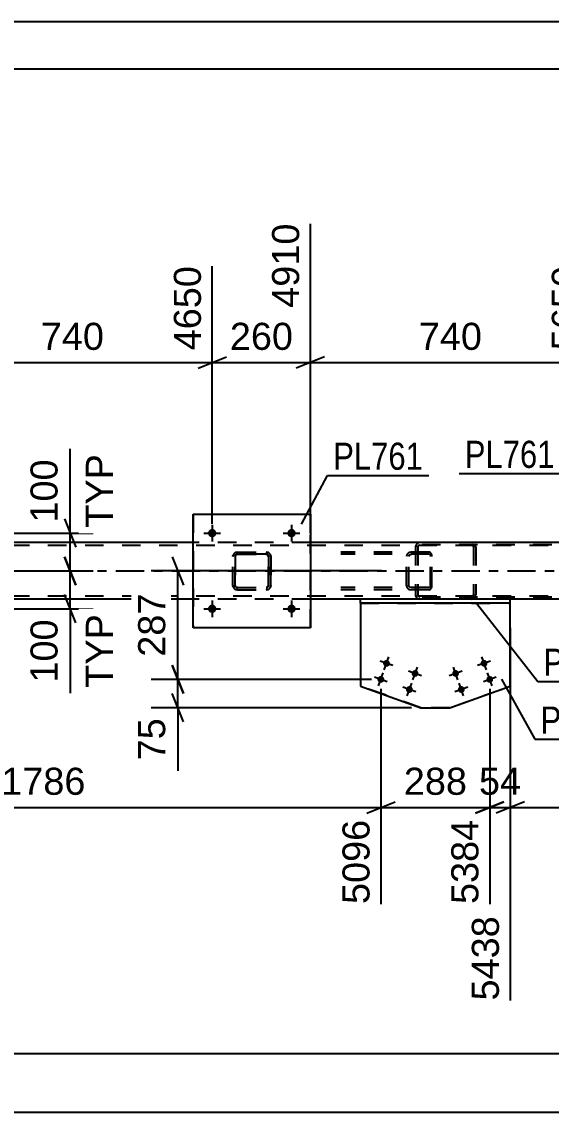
# Model space of a CAD drawing. Header units: millimetres. Extents: x -68 to 773, y -404 to 190.
# Drawn here: x 157.8 to 213.8, y 74.3 to 189.6 of the extents above; entities that cross this region are included whole.
import ezdxf

# ---------------------------------------------------------------- set-up
doc = ezdxf.new("R2010")
doc.units = ezdxf.units.MM
doc.linetypes.add('DXK_LINE_DOT2', pattern=[3.9198, 1.9599, -1.9599])
doc.linetypes.add('DXK_LINE_DOT3', pattern=[5.9187, 2.979, -0.9799, 0.9799, -0.9799])
doc.styles.add('Arial', font='ARIAL.TTF', dxfattribs={"height": 0.2})
doc.styles.add('Arial Narrow', font='ARIALN.TTF', dxfattribs={"height": 0.2})

# ---------------------------------------------------------------- blocks, each defined once
blk = doc.blocks.new('Unknown-318892922-1115')
at = {"color": 5, "linetype": 'Continuous'}
for p, q in [((773.35, 189.64), (-67.65, 189.64)), ((768.35, 184.64), (-62.65, 184.64))]:
    blk.add_line(p, q, dxfattribs=at)
blk = doc.blocks.new('Part-318892922-5508 - 5491')
at = {"color": 7, "linetype": 'DXK_LINE_DOT2'}
for p, q in [((199.48, 134.25), (199.44, 134.09)), ((199.44, 134.09), (199.44, 129.05)), ((199.48, 134.27), (199.48, 134.25)), ((199.7, 134.09), (199.72, 134.18)), ((199.7, 134.09), (199.7, 129.05)), ((199.72, 134.18), (199.77, 134.26)), ((199.95, 134.57), (199.76, 134.53)), ((199.77, 134.26), (199.86, 134.31)), ((199.86, 134.31), (199.95, 134.33)), ((213.86, 134.57), (199.95, 134.57)), ((213.86, 134.33), (199.95, 134.33)), ((205.51, 134.53), (205.32, 134.57)), ((205.32, 134.33), (205.41, 134.31)), ((205.41, 134.31), (205.5, 134.26)), ((205.5, 134.26), (205.55, 134.18)), ((205.55, 134.18), (205.57, 134.09)), ((205.57, 134.09), (205.57, 129.05)), ((205.79, 134.25), (205.79, 134.27)), ((205.83, 134.09), (205.79, 134.25)), ((205.83, 134.09), (205.83, 129.05)), ((199.44, 129.05), (199.46, 128.98)), ((199.46, 128.98), (199.48, 128.87)), ((199.71, 128.98), (199.7, 129.05)), ((199.72, 128.96), (199.71, 128.98)), ((199.77, 128.88), (199.72, 128.96)), ((199.76, 128.61), (199.95, 128.57)), ((199.86, 128.83), (199.77, 128.88)), ((199.95, 128.81), (199.86, 128.83)), ((213.86, 128.81), (199.95, 128.81)), ((213.86, 128.57), (199.95, 128.57)), ((205.41, 128.83), (205.32, 128.81)), ((205.32, 128.57), (205.51, 128.61)), ((205.5, 128.88), (205.41, 128.83)), ((205.55, 128.96), (205.5, 128.88)), ((205.55, 128.96), (205.56, 128.98)), ((205.56, 128.98), (205.57, 129.05)), ((205.79, 128.87), (205.81, 128.98)), ((205.81, 128.98), (205.83, 129.05))]:
    blk.add_line(p, q, dxfattribs=at)
for centre, start, end in [((199.93, 134.07), 110.7583, 155.68), ((199.93, 129.07), 204.32, 249.2417)]:
    blk.add_arc(centre, 0.496, start, end, dxfattribs=at)
blk = doc.blocks.new('Part-318892922-5514 - 5491')
at = {"color": 7, "linetype": 'DXK_LINE_DOT2'}
for p, q in [((200.91, 133.57), (191.56, 133.57)), ((200.91, 133.33), (191.56, 133.33)), ((198.53, 133.27), (198.49, 133.09)), ((198.49, 130.05), (198.49, 133.09)), ((198.75, 133.09), (198.76, 133.18)), ((198.75, 130.05), (198.75, 133.09)), ((198.76, 133.18), (198.82, 133.26)), ((199, 133.57), (198.8, 133.53)), ((198.82, 133.26), (198.9, 133.31)), ((198.9, 133.31), (199, 133.33)), ((199.44, 133.33), (199.44, 133.57)), ((201.01, 133.53), (200.91, 133.57)), ((200.91, 133.33), (200.96, 133.31)), ((200.96, 133.31), (201, 133.26)), ((201, 133.26), (201.03, 133.18)), ((201.1, 133.43), (201.01, 133.53)), ((201.03, 133.18), (201.04, 133.09)), ((201.04, 130.05), (201.04, 133.09)), ((201.16, 133.27), (201.1, 133.43)), ((201.18, 133.09), (201.16, 133.27)), ((201.18, 130.05), (201.18, 133.09)), ((200.91, 129.81), (191.56, 129.81)), ((200.91, 129.57), (191.56, 129.57)), ((198.49, 130.05), (198.53, 129.87)), ((198.76, 129.96), (198.75, 130.05)), ((198.82, 129.88), (198.76, 129.96)), ((198.8, 129.61), (199, 129.57)), ((198.9, 129.83), (198.82, 129.88)), ((199, 129.81), (198.9, 129.83)), ((199.44, 129.57), (199.44, 129.81)), ((200.96, 129.83), (200.91, 129.81)), ((200.91, 129.57), (201.01, 129.61)), ((201, 129.88), (200.96, 129.83)), ((201.03, 129.96), (201, 129.88)), ((201.01, 129.61), (201.1, 129.71)), ((201.04, 130.05), (201.03, 129.96)), ((201.1, 129.71), (201.16, 129.87)), ((201.16, 129.87), (201.18, 130.05))]:
    blk.add_line(p, q, dxfattribs=at)
for centre, start, end in [((198.98, 133.07), 111.1513, 156.1048), ((198.98, 130.06), 203.8952, 248.8487)]:
    blk.add_arc(centre, 0.492, start, end, dxfattribs=at)
blk = doc.blocks.new('Part-318892922-5745 - 5491')
at = {"color": 7, "linetype": 'DXK_LINE_DOT2'}
for p, q in [((668.17, 134.25), (7.94, 134.25)), ((188.33, 134.57), (175.93, 134.57)), ((668.17, 128.89), (7.94, 128.89)), ((188.33, 128.57), (175.93, 128.57)), ((209.47, 128.57), (193.61, 128.57))]:
    blk.add_line(p, q, dxfattribs=at)
at = {"color": 2, "linetype": 'Continuous'}
for p, q in [((175.93, 134.57), (148.34, 134.57)), ((215.93, 134.57), (188.33, 134.57)), ((175.93, 128.57), (148.34, 128.57)), ((193.61, 128.57), (188.33, 128.57)), ((215.93, 128.57), (209.47, 128.57))]:
    blk.add_line(p, q, dxfattribs=at)
at = {"color": 7, "linetype": 'DXK_LINE_DOT3'}
blk.add_line((7.94, 131.57), (668.17, 131.57), dxfattribs=at)
blk = doc.blocks.new('Bolt-318892922-5695 - 5491')
at = {"linetype": 'Continuous'}
for points in [[(177.49, 127.57), (177.5, 127.66), (177.53, 127.75), (177.57, 127.83), (177.64, 127.9), (177.71, 127.95), (177.79, 127.99), (177.88, 128.01), (177.98, 128.01), (178.07, 127.99), (178.15, 127.95), (178.22, 127.9), (178.29, 127.83), (178.33, 127.75), (178.36, 127.66), (178.37, 127.57), (178.36, 127.48), (178.33, 127.39), (178.29, 127.31), (178.22, 127.24), (178.15, 127.19), (178.07, 127.15), (177.98, 127.13), (177.88, 127.13), (177.79, 127.15), (177.71, 127.19), (177.64, 127.24), (177.57, 127.31), (177.53, 127.39), (177.5, 127.48)], [(185.89, 127.57), (185.9, 127.66), (185.93, 127.75), (185.97, 127.83), (186.04, 127.9), (186.11, 127.95), (186.19, 127.99), (186.28, 128.01), (186.38, 128.01), (186.47, 127.99), (186.55, 127.95), (186.62, 127.9), (186.69, 127.83), (186.73, 127.75), (186.76, 127.66), (186.77, 127.57), (186.76, 127.48), (186.73, 127.39), (186.69, 127.31), (186.62, 127.24), (186.55, 127.19), (186.47, 127.15), (186.38, 127.13), (186.28, 127.13), (186.19, 127.15), (186.11, 127.19), (186.04, 127.24), (185.97, 127.31), (185.93, 127.39), (185.9, 127.48)]]:
    blk.add_hatch(color=1, dxfattribs=at).paths.add_polyline_path(points)
at = {"color": 1, "linetype": 'Continuous'}
for p, q in [((177.93, 128.45), (177.93, 126.69)), ((186.33, 128.45), (186.33, 126.69)), ((177.05, 127.57), (178.81, 127.57)), ((185.45, 127.57), (187.21, 127.57))]:
    blk.add_line(p, q, dxfattribs=at)
blk = doc.blocks.new('Bolt-318892922-5696 - 5491')
at = {"linetype": 'Continuous'}
for points in [[(177.49, 135.57), (177.5, 135.66), (177.53, 135.75), (177.57, 135.83), (177.64, 135.9), (177.71, 135.95), (177.79, 135.99), (177.88, 136.01), (177.98, 136.01), (178.07, 135.99), (178.15, 135.95), (178.22, 135.9), (178.29, 135.83), (178.33, 135.75), (178.36, 135.66), (178.37, 135.57), (178.36, 135.48), (178.33, 135.39), (178.29, 135.31), (178.22, 135.24), (178.15, 135.19), (178.07, 135.15), (177.98, 135.13), (177.88, 135.13), (177.79, 135.15), (177.71, 135.19), (177.64, 135.24), (177.57, 135.31), (177.53, 135.39), (177.5, 135.48)], [(185.89, 135.57), (185.9, 135.66), (185.93, 135.75), (185.97, 135.83), (186.04, 135.9), (186.11, 135.95), (186.19, 135.99), (186.28, 136.01), (186.38, 136.01), (186.47, 135.99), (186.55, 135.95), (186.62, 135.9), (186.69, 135.83), (186.73, 135.75), (186.76, 135.66), (186.77, 135.57), (186.76, 135.48), (186.73, 135.39), (186.69, 135.31), (186.62, 135.24), (186.55, 135.19), (186.47, 135.15), (186.38, 135.13), (186.28, 135.13), (186.19, 135.15), (186.11, 135.19), (186.04, 135.24), (185.97, 135.31), (185.93, 135.39), (185.9, 135.48)]]:
    blk.add_hatch(color=1, dxfattribs=at).paths.add_polyline_path(points)
at = {"color": 1, "linetype": 'Continuous'}
for p, q in [((177.93, 136.45), (177.93, 134.69)), ((186.33, 136.45), (186.33, 134.69)), ((177.05, 135.57), (178.81, 135.57)), ((185.45, 135.57), (187.21, 135.57))]:
    blk.add_line(p, q, dxfattribs=at)
blk = doc.blocks.new('Part-318892922-5747 - 5491')
at = {"color": 7, "linetype": 'DXK_LINE_DOT2'}
for p, q in [((180.13, 133.09), (180.16, 133.27)), ((180.17, 133.27), (180.13, 133.09)), ((180.13, 130.05), (180.13, 133.09)), ((180.13, 133.09), (180.13, 133.09)), ((180.13, 130.05), (180.13, 133.09)), ((180.37, 133.09), (180.39, 133.18)), ((180.38, 133.18), (180.37, 133.09)), ((180.37, 130.05), (180.37, 133.09)), ((180.37, 133.09), (180.37, 133.09)), ((180.37, 133.09), (180.37, 130.05)), ((180.44, 133.26), (180.38, 133.18)), ((180.39, 133.18), (180.44, 133.26)), ((180.42, 133.53), (180.61, 133.57)), ((180.61, 133.57), (180.43, 133.53)), ((180.44, 133.26), (180.52, 133.31)), ((180.51, 133.31), (180.44, 133.26)), ((180.61, 133.33), (180.51, 133.31)), ((180.52, 133.31), (180.61, 133.33)), ((180.61, 133.57), (183.65, 133.57)), ((180.61, 133.57), (180.61, 133.57)), ((180.61, 133.57), (183.65, 133.57)), ((180.61, 133.33), (183.65, 133.33)), ((180.61, 133.33), (180.61, 133.33)), ((183.65, 133.33), (180.61, 133.33)), ((183.65, 133.57), (183.65, 133.57)), ((183.65, 133.57), (183.83, 133.53)), ((183.83, 133.53), (183.65, 133.57)), ((183.65, 133.33), (183.65, 133.33)), ((183.65, 133.33), (183.74, 133.31)), ((183.74, 133.31), (183.65, 133.33)), ((183.74, 133.31), (183.74, 133.31)), ((183.74, 133.31), (183.82, 133.26)), ((183.82, 133.26), (183.74, 133.31)), ((183.82, 133.26), (183.87, 133.18)), ((183.87, 133.18), (183.82, 133.26)), ((183.87, 133.18), (183.89, 133.09)), ((183.89, 133.09), (183.87, 133.18)), ((183.89, 130.05), (183.89, 133.09)), ((183.89, 133.09), (183.89, 133.09)), ((183.89, 133.09), (183.89, 130.05)), ((184.09, 133.27), (184.13, 133.09)), ((184.13, 133.09), (184.09, 133.27)), ((184.13, 130.05), (184.13, 133.09)), ((184.13, 133.09), (184.13, 133.09)), ((184.13, 133.09), (184.13, 130.05)), ((180.13, 130.05), (180.13, 130.05)), ((180.16, 129.87), (180.13, 130.05)), ((180.13, 130.05), (180.17, 129.86)), ((180.37, 130.05), (180.37, 130.05)), ((180.39, 129.96), (180.37, 130.05)), ((180.37, 130.05), (180.38, 129.96)), ((180.38, 129.96), (180.44, 129.88)), ((180.44, 129.88), (180.39, 129.96)), ((180.42, 129.61), (180.43, 129.6)), ((180.61, 129.57), (180.42, 129.61)), ((180.43, 129.6), (180.61, 129.57)), ((180.52, 129.83), (180.44, 129.88)), ((180.44, 129.88), (180.51, 129.83)), ((180.51, 129.83), (180.61, 129.81)), ((180.61, 129.81), (180.52, 129.83)), ((180.61, 129.81), (183.65, 129.81)), ((180.61, 129.81), (180.61, 129.81)), ((180.61, 129.81), (183.65, 129.81)), ((180.61, 129.57), (183.65, 129.57)), ((180.61, 129.57), (180.61, 129.57)), ((180.61, 129.57), (183.65, 129.57)), ((183.74, 129.83), (183.65, 129.81)), ((183.65, 129.81), (183.74, 129.83)), ((183.65, 129.81), (183.65, 129.81)), ((183.83, 129.61), (183.65, 129.57)), ((183.65, 129.57), (183.83, 129.6)), ((183.65, 129.57), (183.65, 129.57)), ((183.82, 129.88), (183.74, 129.83)), ((183.74, 129.83), (183.82, 129.88)), ((183.87, 129.96), (183.82, 129.88)), ((183.82, 129.88), (183.87, 129.96)), ((183.89, 130.05), (183.87, 129.96)), ((183.87, 129.96), (183.89, 130.05)), ((183.89, 130.05), (183.89, 130.05)), ((184.13, 130.05), (184.09, 129.87)), ((184.09, 129.86), (184.13, 130.05)), ((184.13, 130.05), (184.13, 130.05))]:
    blk.add_line(p, q, dxfattribs=at)
at = {"color": 7, "linetype": 'DXK_LINE_DOT3'}
blk.add_line((182.13, 131.57), (182.12, 131.57), dxfattribs=at)
at = {"color": 7, "linetype": 'DXK_LINE_DOT2'}
for centre, start, end in [((180.61, 133.09), 112.5, 157.5), ((180.61, 133.09), 112.5, 157.5), ((183.65, 133.09), 22.5, 67.5), ((183.65, 133.09), 22.5, 67.5), ((180.61, 130.05), 202.5, 247.5), ((180.61, 130.05), 202.5, 247.5), ((183.65, 130.05), 292.5, 337.5), ((183.65, 130.05), 292.5, 337.5)]:
    blk.add_arc(centre, 0.48, start, end, dxfattribs=at)
blk = doc.blocks.new('Part-318892922-5752 - 5491')
at = {"color": 2, "linetype": 'Continuous'}
for p, q in [((175.93, 125.57), (175.93, 137.57)), ((175.93, 137.57), (175.93, 137.57)), ((175.93, 137.57), (188.33, 137.57)), ((188.33, 137.57), (188.33, 125.57)), ((175.93, 125.57), (175.93, 125.57)), ((188.33, 125.57), (175.93, 125.57))]:
    blk.add_line(p, q, dxfattribs=at)
at = {"color": 7, "linetype": 'DXK_LINE_DOT2'}
for p, q in [((175.93, 137.57), (175.93, 125.57)), ((175.93, 137.57), (175.93, 137.57)), ((188.33, 125.57), (188.33, 137.57)), ((175.93, 125.57), (175.93, 125.57))]:
    blk.add_line(p, q, dxfattribs=at)
blk = doc.blocks.new('Part-318892922-5777 - 5491')
at = {"color": 2, "linetype": 'Continuous'}
for p, q in [((193.61, 128.17), (193.61, 119.39)), ((209.47, 119.39), (209.47, 128.17)), ((193.61, 119.39), (200.02, 117.11)), ((203.06, 117.11), (209.47, 119.39)), ((200.02, 117.11), (203.06, 117.11)), ((200.02, 117.11), (200.02, 117.11)), ((203.06, 117.11), (203.06, 117.11))]:
    blk.add_line(p, q, dxfattribs=at)
at = {"color": 7, "linetype": 'DXK_LINE_DOT2'}
for p, q in [((209.47, 128.17), (193.61, 128.17)), ((193.61, 128.17), (193.61, 128.17)), ((193.61, 128.17), (209.47, 128.17)), ((193.61, 128.17), (193.61, 128.17)), ((209.47, 128.17), (209.47, 128.17)), ((209.47, 128.17), (209.47, 128.17)), ((200.02, 117.11), (193.61, 119.39)), ((203.06, 117.11), (209.47, 119.39)), ((203.06, 117.11), (200.02, 117.11))]:
    blk.add_line(p, q, dxfattribs=at)
blk = doc.blocks.new('Part-318892922-5782 - 5491')
at = {"color": 2, "linetype": 'Continuous'}
for p, q in [((209.47, 128.57), (193.61, 128.57)), ((193.61, 128.17), (193.61, 128.57)), ((209.47, 128.17), (193.61, 128.17)), ((209.47, 128.17), (209.47, 128.57))]:
    blk.add_line(p, q, dxfattribs=at)
blk = doc.blocks.new('Bolt-318892922-5783 - 5491')
at = {"linetype": 'Continuous'}
for points in [[(196.38, 122.16), (196.46, 122.15), (196.53, 122.13), (196.59, 122.09), (196.65, 122.04), (196.69, 121.98), (196.72, 121.91), (196.74, 121.84), (196.74, 121.76), (196.72, 121.69), (196.69, 121.62), (196.65, 121.56), (196.59, 121.51), (196.53, 121.47), (196.46, 121.45), (196.38, 121.44), (196.31, 121.45), (196.23, 121.47), (196.17, 121.51), (196.11, 121.56), (196.07, 121.62), (196.04, 121.69), (196.02, 121.76), (196.02, 121.84), (196.04, 121.91), (196.07, 121.98), (196.11, 122.04), (196.17, 122.09), (196.23, 122.13), (196.31, 122.15)], [(199.4, 121.09), (199.47, 121.08), (199.54, 121.06), (199.61, 121.02), (199.66, 120.97), (199.71, 120.91), (199.74, 120.84), (199.75, 120.77), (199.75, 120.69), (199.74, 120.62), (199.71, 120.55), (199.66, 120.49), (199.61, 120.44), (199.54, 120.4), (199.47, 120.38), (199.4, 120.37), (199.32, 120.38), (199.25, 120.4), (199.19, 120.44), (199.13, 120.49), (199.09, 120.55), (199.05, 120.62), (199.04, 120.69), (199.04, 120.77), (199.05, 120.84), (199.09, 120.91), (199.13, 120.97), (199.19, 121.02), (199.25, 121.06), (199.32, 121.08)], [(195.78, 120.46), (195.85, 120.46), (195.93, 120.43), (195.99, 120.4), (196.05, 120.35), (196.09, 120.28), (196.12, 120.22), (196.14, 120.14), (196.14, 120.07), (196.12, 119.99), (196.09, 119.92), (196.05, 119.86), (195.99, 119.81), (195.93, 119.78), (195.85, 119.75), (195.78, 119.74), (195.7, 119.75), (195.63, 119.78), (195.57, 119.81), (195.51, 119.86), (195.47, 119.92), (195.44, 119.99), (195.42, 120.07), (195.42, 120.14), (195.44, 120.22), (195.47, 120.28), (195.51, 120.35), (195.57, 120.4), (195.63, 120.43), (195.7, 120.46)], [(198.8, 119.4), (198.87, 119.39), (198.94, 119.36), (199.01, 119.33), (199.06, 119.28), (199.11, 119.22), (199.14, 119.15), (199.15, 119.07), (199.15, 119), (199.14, 118.92), (199.11, 118.86), (199.06, 118.79), (199.01, 118.74), (198.94, 118.71), (198.87, 118.68), (198.8, 118.68), (198.72, 118.68), (198.65, 118.71), (198.58, 118.74), (198.53, 118.79), (198.48, 118.86), (198.45, 118.92), (198.44, 119), (198.44, 119.07), (198.45, 119.15), (198.48, 119.22), (198.53, 119.28), (198.58, 119.33), (198.65, 119.36), (198.72, 119.39)]]:
    blk.add_hatch(color=1, dxfattribs=at).paths.add_polyline_path(points)
at = {"color": 1, "linetype": 'Continuous'}
for p, q in [((196.14, 121.12), (196.62, 122.48)), ((197.06, 121.56), (195.7, 122.04)), ((199.16, 120.05), (199.64, 121.41)), ((196.46, 119.86), (195.1, 120.35)), ((195.54, 119.43), (196.02, 120.78)), ((200.08, 120.49), (198.72, 120.97)), ((199.47, 118.79), (198.12, 119.28)), ((198.55, 118.36), (199.04, 119.71))]:
    blk.add_line(p, q, dxfattribs=at)
blk = doc.blocks.new('Bolt-318892922-5784 - 5491')
at = {"linetype": 'Continuous'}
for points in [[(203.91, 120.45), (203.85, 120.41), (203.78, 120.38), (203.71, 120.37), (203.63, 120.38), (203.56, 120.4), (203.49, 120.43), (203.43, 120.48), (203.39, 120.54), (203.35, 120.6), (203.33, 120.67), (203.33, 120.75), (203.34, 120.82), (203.37, 120.89), (203.41, 120.96), (203.46, 121.01), (203.52, 121.05), (203.59, 121.08), (203.67, 121.09), (203.74, 121.09), (203.82, 121.07), (203.88, 121.03), (203.94, 120.99), (203.99, 120.93), (204.02, 120.86), (204.04, 120.79), (204.05, 120.71), (204.03, 120.64), (204.01, 120.57), (203.97, 120.51)], [(206.93, 121.52), (206.87, 121.48), (206.8, 121.45), (206.72, 121.44), (206.65, 121.45), (206.57, 121.47), (206.51, 121.5), (206.45, 121.55), (206.4, 121.6), (206.37, 121.67), (206.35, 121.74), (206.34, 121.82), (206.35, 121.89), (206.38, 121.96), (206.42, 122.03), (206.48, 122.08), (206.54, 122.12), (206.61, 122.15), (206.68, 122.16), (206.76, 122.16), (206.83, 122.14), (206.9, 122.1), (206.96, 122.06), (207, 122), (207.04, 121.93), (207.06, 121.86), (207.06, 121.78), (207.05, 121.71), (207.02, 121.64), (206.98, 121.58)], [(207.53, 119.83), (207.47, 119.78), (207.4, 119.76), (207.32, 119.75), (207.25, 119.75), (207.18, 119.77), (207.11, 119.8), (207.05, 119.85), (207, 119.91), (206.97, 119.98), (206.95, 120.05), (206.95, 120.12), (206.96, 120.2), (206.98, 120.27), (207.02, 120.33), (207.08, 120.38), (207.14, 120.43), (207.21, 120.45), (207.29, 120.46), (207.36, 120.46), (207.43, 120.44), (207.5, 120.41), (207.56, 120.36), (207.61, 120.3), (207.64, 120.23), (207.66, 120.16), (207.66, 120.09), (207.65, 120.01), (207.63, 119.94), (207.58, 119.88)], [(204.52, 118.76), (204.45, 118.71), (204.38, 118.69), (204.31, 118.68), (204.23, 118.68), (204.16, 118.7), (204.09, 118.73), (204.03, 118.78), (203.99, 118.84), (203.95, 118.91), (203.93, 118.98), (203.93, 119.05), (203.94, 119.13), (203.97, 119.2), (204.01, 119.26), (204.06, 119.31), (204.12, 119.36), (204.2, 119.38), (204.27, 119.39), (204.34, 119.39), (204.42, 119.37), (204.48, 119.34), (204.54, 119.29), (204.59, 119.23), (204.62, 119.16), (204.64, 119.09), (204.65, 119.02), (204.64, 118.94), (204.61, 118.87), (204.57, 118.81)]]:
    blk.add_hatch(color=1, dxfattribs=at).paths.add_polyline_path(points)
at = {"color": 1, "linetype": 'Continuous'}
for p, q in [((206.94, 121.12), (206.46, 122.48)), ((203.93, 120.05), (203.45, 121.41)), ((207.38, 122.04), (206.02, 121.56)), ((204.37, 120.97), (203.01, 120.49)), ((207.98, 120.35), (206.63, 119.86)), ((207.55, 119.43), (207.06, 120.78)), ((204.97, 119.28), (203.61, 118.79)), ((204.53, 118.36), (204.05, 119.71))]:
    blk.add_line(p, q, dxfattribs=at)
blk = doc.blocks.new('StraightDimension-318892922-6744 - 5491')
at = {"color": 7, "linetype": 'Continuous'}
blk.add_line((-4.16, 80.56), (668.17, 80.56), dxfattribs=at)
blk = doc.blocks.new('StraightDimension-318892922-6843 - 5491')
at = {"color": 7, "linetype": 'Continuous'}
for p, q in [((173.71, 121.6), (174.91, 118.6)), ((194.78, 120.1), (171.46, 120.1)), ((174.31, 117.11), (174.31, 120.1)), ((174.91, 115.61), (173.71, 118.61)), ((199.02, 117.11), (171.46, 117.11)), ((174.31, 117.11), (174.31, 110.42)), ((174.31, 117.11), (174.31, 110.42))]:
    blk.add_line(p, q, dxfattribs=at)
at = {"color": 0}
blk.add_wipeout([(173.56, 116.59), (169.36, 116.59), (169.36, 110.94), (173.56, 110.94)], dxfattribs=at)
at = {"color": 3, "style": 'Arial'}
blk.add_text('75', height=2.865, rotation=90.0002, dxfattribs=at).set_placement((172.96, 111.54))
blk = doc.blocks.new('StraightDimension-318892922-6013 - 5491')
at = {"color": 7, "linetype": 'Continuous'}
for p, q in [((209.47, 125.57), (209.47, 86.15)), ((207.3, 119.1), (207.3, 96.35)), ((205.8, 105.95), (208.8, 107.15)), ((207.3, 106.55), (209.47, 106.55)), ((210.97, 107.15), (207.97, 105.95))]:
    blk.add_line(p, q, dxfattribs=at)
at = {"color": 0, "linetype": 'Continuous'}
blk.add_wipeout([(208.87, 95.65), (204.67, 95.65), (204.67, 85.55), (208.87, 85.55)], dxfattribs=at)
at = {"color": 3, "linetype": 'Continuous', "style": 'Arial'}
blk.add_text('5438', height=2.865, rotation=90.0002, dxfattribs=at).set_placement((208.27, 86.15))
at = {"color": 0}
blk.add_wipeout([(211.21, 107.3), (211.21, 111.5), (205.56, 111.5), (205.56, 107.3)], dxfattribs=at)
at = {"color": 3, "style": 'Arial'}
blk.add_text('54', height=2.865, dxfattribs=at).set_placement((206.16, 107.9))
blk = doc.blocks.new('StraightDimension-318892922-6022 - 5491')
at = {"color": 7, "linetype": 'Continuous'}
for p, q in [((209.47, 125.57), (209.47, 86.15)), ((280.91, 119.1), (280.91, 96.35)), ((210.97, 107.15), (207.97, 105.95)), ((209.47, 106.55), (280.91, 106.55)), ((279.41, 105.95), (282.41, 107.15))]:
    blk.add_line(p, q, dxfattribs=at)
at = {"color": 0}
blk.add_wipeout([(250.24, 107.3), (250.24, 111.5), (240.14, 111.5), (240.14, 107.3)], dxfattribs=at)
at = {"color": 3, "style": 'Arial'}
blk.add_text('1786', height=2.865, dxfattribs=at).set_placement((240.74, 107.9))
at = {"color": 0, "linetype": 'Continuous'}
blk.add_wipeout([(280.31, 105.85), (276.11, 105.85), (276.11, 95.75), (280.31, 95.75)], dxfattribs=at)
at = {"color": 3, "linetype": 'Continuous', "style": 'Arial'}
blk.add_text('7224', height=2.865, rotation=90.0002, dxfattribs=at).set_placement((279.71, 96.35))
blk = doc.blocks.new('StraightDimension-318892922-6040 - 5491')
at = {"color": 7, "linetype": 'Continuous'}
for p, q in [((195.78, 119.1), (195.78, 96.35)), ((207.3, 119.1), (207.3, 96.35)), ((194.28, 105.95), (197.28, 107.15)), ((195.78, 106.55), (207.3, 106.55)), ((208.8, 107.15), (205.8, 105.95))]:
    blk.add_line(p, q, dxfattribs=at)
at = {"color": 0}
blk.add_wipeout([(205.48, 107.3), (205.48, 111.5), (197.61, 111.5), (197.61, 107.3)], dxfattribs=at)
at = {"color": 0, "linetype": 'Continuous'}
blk.add_wipeout([(206.7, 105.85), (202.5, 105.85), (202.5, 95.75), (206.7, 95.75)], dxfattribs=at)
at = {"color": 3, "style": 'Arial'}
blk.add_text('288', height=2.865, dxfattribs=at).set_placement((198.21, 107.9))
at = {"color": 3, "linetype": 'Continuous', "style": 'Arial'}
blk.add_text('5384', height=2.865, rotation=90.0002, dxfattribs=at).set_placement((206.1, 96.35))
blk = doc.blocks.new('StraightDimension-318892922-6076 - 5491')
at = {"color": 7, "linetype": 'Continuous'}
for p, q in [((124.33, 127.17), (124.33, 86.15)), ((195.78, 119.1), (195.78, 96.35)), ((125.83, 107.15), (122.83, 105.95)), ((124.33, 106.55), (195.78, 106.55)), ((194.28, 105.95), (197.28, 107.15))]:
    blk.add_line(p, q, dxfattribs=at)
at = {"color": 0}
blk.add_wipeout([(165.1, 107.3), (165.1, 111.5), (155.01, 111.5), (155.01, 107.3)], dxfattribs=at)
at = {"color": 3, "style": 'Arial'}
blk.add_text('1786', height=2.865, dxfattribs=at).set_placement((155.61, 107.9))
at = {"color": 0, "linetype": 'Continuous'}
blk.add_wipeout([(195.18, 105.85), (190.98, 105.85), (190.98, 95.75), (195.18, 95.75)], dxfattribs=at)
at = {"color": 3, "linetype": 'Continuous', "style": 'Arial'}
blk.add_text('5096', height=2.865, rotation=90.0002, dxfattribs=at).set_placement((194.58, 96.35))
blk = doc.blocks.new('StraightDimension-318892922-6235 - 5491')
at = {"color": 7, "linetype": 'Continuous'}
for p, q in [((162.92, 135.57), (162.92, 144.49)), ((162.92, 135.57), (162.92, 144.49)), ((162.32, 137.07), (163.52, 134.07)), ((147.34, 135.57), (165.32, 135.57)), ((162.92, 131.57), (162.92, 135.57)), ((163.52, 130.07), (162.32, 133.07)), ((147.33, 131.57), (165.32, 131.57))]:
    blk.add_line(p, q, dxfattribs=at)
at = {"color": 0, "linetype": 'Continuous'}
blk.add_wipeout([(168.02, 144.52), (163.82, 144.52), (163.82, 135.54), (168.02, 135.54)], dxfattribs=at)
at = {"color": 0}
blk.add_wipeout([(162.17, 143.96), (157.97, 143.96), (157.97, 136.09), (162.17, 136.09)], dxfattribs=at)
at = {"color": 3, "style": 'Arial'}
blk.add_text('100', height=2.865, rotation=90.0002, dxfattribs=at).set_placement((161.57, 136.69))
at = {"color": 3, "linetype": 'Continuous', "style": 'Arial'}
blk.add_text('TYP', height=2.865, rotation=90.0002, dxfattribs=at).set_placement((167.42, 136.14))
blk = doc.blocks.new('StraightDimension-318892922-6256 - 5491')
at = {"color": 7, "linetype": 'Continuous'}
for p, q in [((162.32, 133.07), (163.52, 130.07)), ((147.33, 131.57), (165.32, 131.57)), ((162.92, 127.57), (162.92, 131.57)), ((163.52, 126.07), (162.32, 129.07)), ((147.33, 127.57), (165.32, 127.57)), ((162.92, 127.57), (162.92, 118.65)), ((162.92, 127.57), (162.92, 118.65))]:
    blk.add_line(p, q, dxfattribs=at)
at = {"color": 0}
blk.add_wipeout([(162.17, 127.04), (157.97, 127.04), (157.97, 119.17), (162.17, 119.17)], dxfattribs=at)
at = {"color": 0, "linetype": 'Continuous'}
blk.add_wipeout([(168.02, 127.6), (163.82, 127.6), (163.82, 118.62), (168.02, 118.62)], dxfattribs=at)
at = {"color": 3, "style": 'Arial'}
blk.add_text('100', height=2.865, rotation=90.0002, dxfattribs=at).set_placement((161.57, 119.77))
at = {"color": 3, "linetype": 'Continuous', "style": 'Arial'}
blk.add_text('TYP', height=2.865, rotation=90.0002, dxfattribs=at).set_placement((167.42, 119.22))
blk = doc.blocks.new('StraightDimension-318892922-6295 - 5491')
at = {"color": 7, "linetype": 'Continuous'}
blk.add_line((-4.96, 74.34), (668.97, 74.34), dxfattribs=at)
blk = doc.blocks.new('StraightDimension-318892922-6827 - 5491')
at = {"color": 7, "linetype": 'Continuous'}
for p, q in [((173.71, 133.07), (174.91, 130.07)), ((195.84, 131.57), (171.46, 131.57)), ((174.31, 120.1), (174.31, 131.57)), ((174.91, 118.6), (173.71, 121.6)), ((194.78, 120.1), (171.46, 120.1))]:
    blk.add_line(p, q, dxfattribs=at)
at = {"color": 0}
blk.add_wipeout([(173.56, 129.77), (169.36, 129.77), (169.36, 121.9), (173.56, 121.9)], dxfattribs=at)
at = {"color": 3, "style": 'Arial'}
blk.add_text('287', height=2.865, rotation=90.0002, dxfattribs=at).set_placement((172.96, 122.5))
blk = doc.blocks.new('StraightDimension-318892922-18382 - 5491')
at = {"color": 7, "linetype": 'Continuous'}
for p, q in [((188.33, 135.57), (188.33, 168.29)), ((177.94, 136.57), (177.94, 163.79)), ((176.44, 153), (179.44, 154.2)), ((177.94, 153.6), (188.33, 153.6)), ((189.83, 154.2), (186.83, 153))]:
    blk.add_line(p, q, dxfattribs=at)
at = {"color": 0}
blk.add_wipeout([(187.07, 154.35), (187.07, 158.55), (179.2, 158.55), (179.2, 154.35)], dxfattribs=at)
at = {"color": 3, "style": 'Arial'}
blk.add_text('260', height=2.865, dxfattribs=at).set_placement((179.8, 154.95))
at = {"color": 0, "linetype": 'Continuous'}
blk.add_wipeout([(187.73, 168.89), (183.53, 168.89), (183.53, 158.8), (187.73, 158.8)], dxfattribs=at)
at = {"color": 3, "linetype": 'Continuous', "style": 'Arial'}
blk.add_text('4910', height=2.865, rotation=90.0002, dxfattribs=at).set_placement((187.13, 159.4))
blk = doc.blocks.new('StraightDimension-318892922-18381 - 5491')
at = {"color": 7, "linetype": 'Continuous'}
for p, q in [((188.33, 135.57), (188.33, 168.29)), ((217.93, 136.57), (217.93, 163.79)), ((189.83, 154.2), (186.83, 153)), ((188.33, 153.6), (217.93, 153.6)), ((216.43, 153), (219.43, 154.2))]:
    blk.add_line(p, q, dxfattribs=at)
at = {"color": 0}
blk.add_wipeout([(207.07, 154.35), (207.07, 158.55), (199.2, 158.55), (199.2, 154.35)], dxfattribs=at)
at = {"color": 3, "style": 'Arial'}
blk.add_text('740', height=2.865, dxfattribs=at).set_placement((199.8, 154.95))
at = {"color": 0, "linetype": 'Continuous'}
blk.add_wipeout([(217.33, 164.39), (213.13, 164.39), (213.13, 154.3), (217.33, 154.3)], dxfattribs=at)
at = {"color": 3, "linetype": 'Continuous', "style": 'Arial'}
blk.add_text('5650', height=2.865, rotation=90.0002, dxfattribs=at).set_placement((216.73, 154.9))
blk = doc.blocks.new('StraightDimension-318892922-18383 - 5491')
at = {"color": 7, "linetype": 'Continuous'}
for p, q in [((148.34, 135.57), (148.34, 168.29)), ((177.94, 136.57), (177.94, 163.79)), ((149.84, 154.2), (146.84, 153)), ((148.34, 153.6), (177.94, 153.6)), ((176.44, 153), (179.44, 154.2))]:
    blk.add_line(p, q, dxfattribs=at)
at = {"color": 0}
blk.add_wipeout([(167.07, 154.35), (167.07, 158.55), (159.2, 158.55), (159.2, 154.35)], dxfattribs=at)
at = {"color": 3, "style": 'Arial'}
blk.add_text('740', height=2.865, dxfattribs=at).set_placement((159.8, 154.95))
at = {"color": 0, "linetype": 'Continuous'}
blk.add_wipeout([(177.34, 164.39), (173.14, 164.39), (173.14, 154.3), (177.34, 154.3)], dxfattribs=at)
at = {"color": 3, "linetype": 'Continuous', "style": 'Arial'}
blk.add_text('4650', height=2.865, rotation=90.0002, dxfattribs=at).set_placement((176.74, 154.9))
blk = doc.blocks.new('Mark-318892922-5618 - 5491')
at = {"color": 30, "linetype": 'Continuous'}
for p in [(204.06, 141.87), (216.74, 136.31)]:
    blk.add_line(p, (214.77, 141.87), dxfattribs=at)
at = {"color": 0}
blk.add_wipeout([(214.17, 142.47), (214.17, 145.47), (204.66, 145.47), (204.66, 142.47)], dxfattribs=at)
blk.add_wipeout([(214.17, 142.47), (214.17, 145.47), (204.66, 145.47), (204.66, 142.47)], dxfattribs=at)
at = {"color": 3, "style": 'Arial Narrow'}
blk.add_text('PL761', height=2.863, dxfattribs=at).set_placement((204.66, 142.47))
blk = doc.blocks.new('Mark-318892922-5748 - 5491')
at = {"color": 30, "linetype": 'Continuous'}
for p, q in [((187.38, 136.51), (190.14, 141.67)), ((190.14, 141.67), (200.85, 141.67))]:
    blk.add_line(p, q, dxfattribs=at)
at = {"color": 0}
blk.add_wipeout([(200.25, 142.27), (200.25, 145.27), (190.74, 145.27), (190.74, 142.27)], dxfattribs=at)
blk.add_wipeout([(200.25, 142.27), (200.25, 145.27), (190.74, 145.27), (190.74, 142.27)], dxfattribs=at)
at = {"color": 3, "style": 'Arial Narrow'}
blk.add_text('PL761', height=2.863, dxfattribs=at).set_placement((190.74, 142.27))
blk = doc.blocks.new('Mark-318892922-5773 - 5491')
at = {"color": 30, "linetype": 'Continuous'}
for p, q in [((208.53, 120.13), (212.08, 113.77)), ((212.08, 113.77), (222.78, 113.77))]:
    blk.add_line(p, q, dxfattribs=at)
at = {"color": 0}
blk.add_wipeout([(222.18, 114.37), (222.18, 117.37), (212.68, 117.37), (212.68, 114.37)], dxfattribs=at)
blk.add_wipeout([(222.18, 114.37), (222.18, 117.37), (212.68, 117.37), (212.68, 114.37)], dxfattribs=at)
at = {"color": 3, "style": 'Arial Narrow'}
blk.add_text('PL196', height=2.863, dxfattribs=at).set_placement((212.68, 114.37))
blk = doc.blocks.new('Mark-318892922-5778 - 5491')
at = {"color": 30, "linetype": 'Continuous'}
for p, q in [((205.91, 128.17), (212.38, 119.89)), ((212.38, 119.89), (223.08, 119.89))]:
    blk.add_line(p, q, dxfattribs=at)
at = {"color": 0}
blk.add_wipeout([(222.48, 120.49), (222.48, 123.49), (212.98, 123.49), (212.98, 120.49)], dxfattribs=at)
blk.add_wipeout([(222.48, 120.49), (222.48, 123.49), (212.98, 123.49), (212.98, 120.49)], dxfattribs=at)
at = {"color": 3, "style": 'Arial Narrow'}
blk.add_text('PL197', height=2.863, dxfattribs=at).set_placement((212.98, 120.49))

msp = doc.modelspace()

# ---------------------------------------------------------------- block references
for name in ['Unknown-318892922-1115', 'Part-318892922-5752 - 5491', 'Bolt-318892922-5696 - 5491', 'Part-318892922-5745 - 5491', 'Part-318892922-5508 - 5491', 'Part-318892922-5747 - 5491', 'Part-318892922-5514 - 5491', 'Bolt-318892922-5695 - 5491', 'Part-318892922-5782 - 5491', 'Part-318892922-5777 - 5491', 'Bolt-318892922-5783 - 5491', 'Bolt-318892922-5784 - 5491']:
    msp.add_blockref(name, (0, 0))

# ---------------------------------------------------------------- next in the draw order: block references
for name in ['StraightDimension-318892922-18382 - 5491', 'StraightDimension-318892922-6235 - 5491', 'StraightDimension-318892922-6744 - 5491']:
    msp.add_blockref(name, (0, 0))

# ---------------------------------------------------------------- next in the draw order: block references
for name in ['StraightDimension-318892922-18383 - 5491', 'StraightDimension-318892922-18381 - 5491', 'StraightDimension-318892922-6013 - 5491', 'StraightDimension-318892922-6843 - 5491']:
    msp.add_blockref(name, (0, 0))

# ---------------------------------------------------------------- next in the draw order: block references
for name in ['Mark-318892922-5618 - 5491', 'Mark-318892922-5748 - 5491', 'StraightDimension-318892922-6022 - 5491']:
    msp.add_blockref(name, (0, 0))

# ---------------------------------------------------------------- next in the draw order: block references
msp.add_blockref('StraightDimension-318892922-6040 - 5491', (0, 0))

# ---------------------------------------------------------------- next in the draw order: block references
msp.add_blockref('StraightDimension-318892922-6076 - 5491', (0, 0))

# ---------------------------------------------------------------- next in the draw order: block references
msp.add_blockref('StraightDimension-318892922-6256 - 5491', (0, 0))

# ---------------------------------------------------------------- next in the draw order: block references
msp.add_blockref('StraightDimension-318892922-6295 - 5491', (0, 0))

# ---------------------------------------------------------------- next in the draw order: block references
for name in ['StraightDimension-318892922-6827 - 5491', 'Mark-318892922-5773 - 5491']:
    msp.add_blockref(name, (0, 0))

# ---------------------------------------------------------------- next in the draw order: block references
msp.add_blockref('Mark-318892922-5778 - 5491', (0, 0))

doc.saveas('drawing.dxf')
